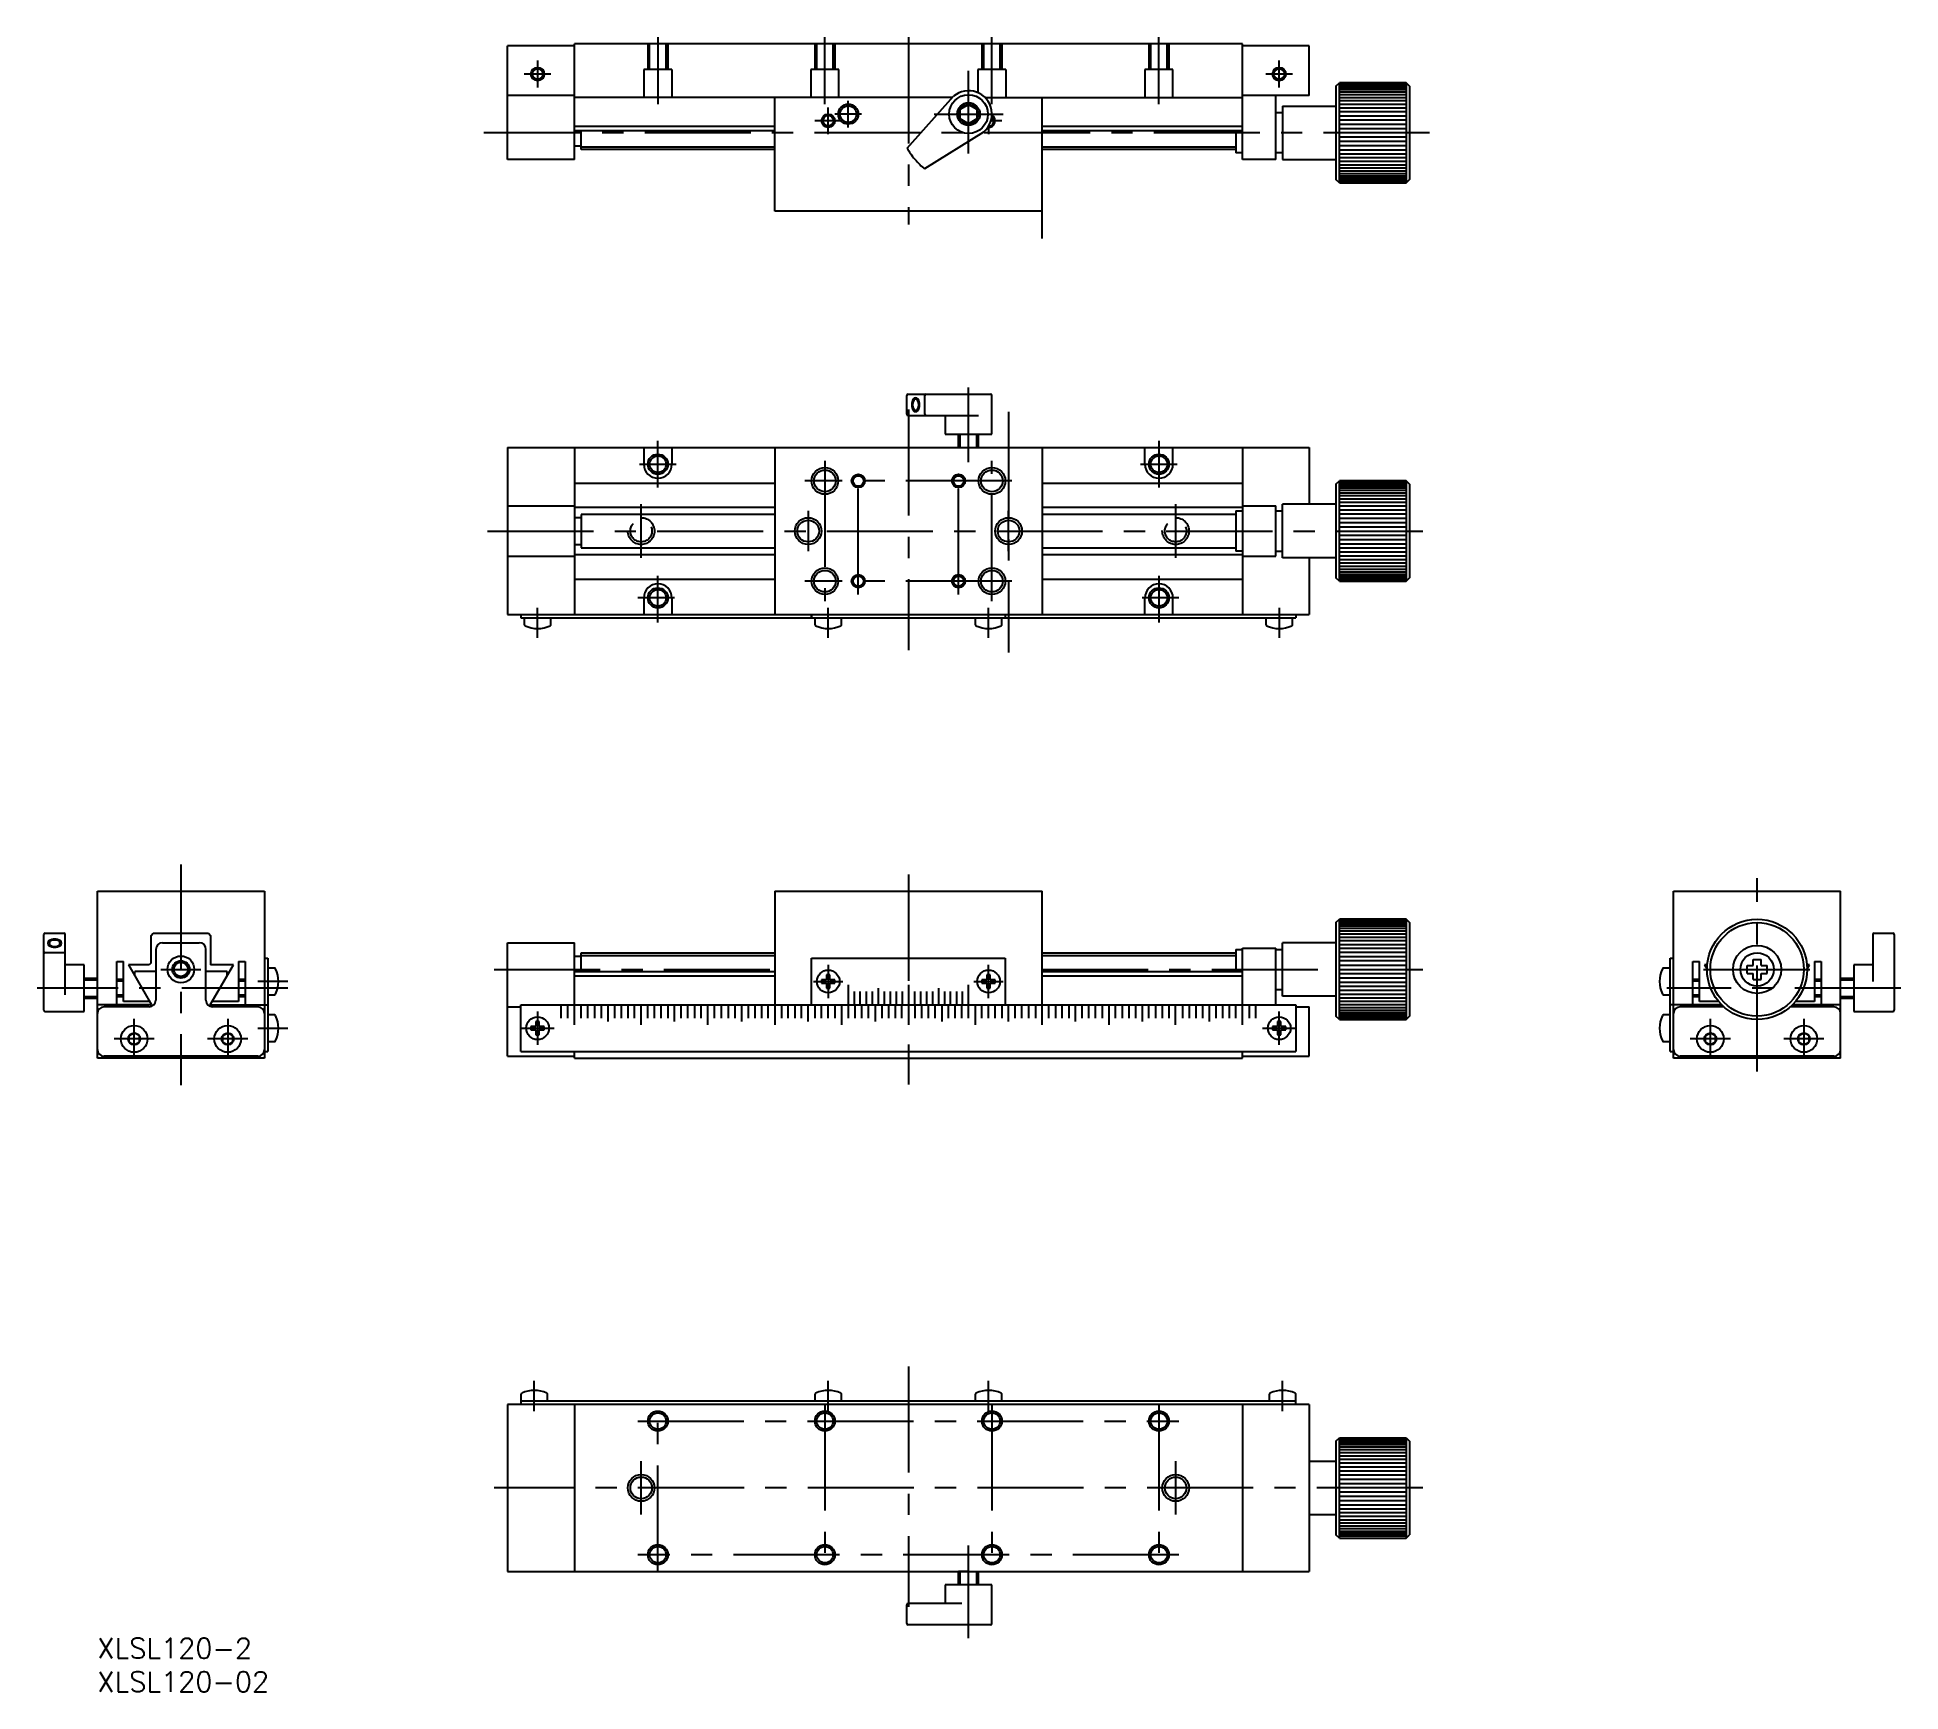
# Model space of a CAD drawing. Extents: x -9 to 270, y -8 to 240.
import ezdxf

# ---------------------------------------------------------------- set-up
doc = ezdxf.new("R2010")
doc.units = 0
doc.header["$LTSCALE"] = 0.5
doc.linetypes.add('CENTER', pattern=[50.8, 31.75, -6.35, 6.35, -6.35])
doc.linetypes.add('DASHED', pattern=[19.05, 12.7, -6.35])
for name, color, linetype in [('MSM_CENTER', 1, 'CENTER'), ('MSM_CONTINUOUS', 7, 'CONTINUOUS'), ('MSM_DASHED', 4, 'DASHED'), ('MSM_NARROW', 5, 'CONTINUOUS'), ('MSM_PART_NUMBER', 7, 'CONTINUOUS')]:
    doc.layers.add(name, color=color, linetype=linetype)
doc.styles.get("Standard").update_dxf_attribs({"font": 'txt.shx', "height": 3, "bigfont": 'bigfont.shx'})

# ---------------------------------------------------------------- blocks, each defined once
blk = doc.blocks.new('*U74')
at = {"layer": 'MSM_PART_NUMBER'}
blk.add_text('XLSL120-2', height=3, dxfattribs=at).set_placement((0, -3))
blk = doc.blocks.new('*U75')
at = {"layer": 'MSM_PART_NUMBER'}
blk.add_text('XLSL120-02', height=3, dxfattribs=at).set_placement((0, -8))

msp = doc.modelspace()

# ---------------------------------------------------------------- linework, layer by layer
at = {"layer": 'MSM_CENTER'}
for p, q in [((83.89, 239.58), (83.89, 229.58)), ((108.89, 229.58), (108.89, 239.58)), ((121.39, 239.58), (121.39, 211.58)), ((133.89, 229.58), (133.89, 239.58)), ((158.89, 229.58), (158.89, 239.58)), ((65.89, 236.08), (65.89, 232.08)), ((130.39, 222.18), (130.39, 234.58)), ((176.89, 232.08), (176.89, 236.08)), ((67.89, 234.08), (63.89, 234.08)), ((65.89, 233.28), (65.89, 233.08)), ((178.89, 234.08), (174.89, 234.08)), ((176.89, 233.08), (176.89, 233.28)), ((109.39, 225.08), (109.39, 229.08)), ((112.39, 226.08), (112.39, 230.08)), ((111.39, 227.08), (107.39, 227.08)), ((114.39, 228.08), (110.39, 228.08)), ((125.23, 228.08), (135.55, 228.08)), ((133.39, 226.28), (133.39, 225.08)), ((135.39, 227.08), (133.74, 227.08)), ((199.39, 225.28), (57.86, 225.28)), ((130.39, 176.02), (130.39, 187.19)), ((121.39, 183.87), (121.39, 147.87)), ((136.39, 183.51), (136.39, 147.51)), ((83.89, 172.19), (83.89, 179.19)), ((158.89, 179.19), (158.89, 172.19)), ((108.89, 176.19), (108.89, 155.19)), ((133.89, 155.19), (133.89, 176.19)), ((81.14, 175.69), (86.64, 175.69)), ((136.89, 173.19), (105.89, 173.19)), ((113.89, 156.19), (113.89, 175.19)), ((128.89, 156.19), (128.89, 175.19)), ((156.14, 175.69), (161.64, 175.69)), ((113.89, 172.19), (113.89, 172.39)), ((128.89, 172.19), (128.89, 172.39)), ((81.39, 161.69), (81.39, 169.69)), ((81.39, 161.69), (81.39, 169.69)), ((106.39, 168.69), (106.39, 162.69)), ((106.39, 168.69), (106.39, 162.69)), ((106.39, 168.69), (106.39, 162.69)), ((136.39, 162.69), (136.39, 168.69)), ((161.39, 169.69), (161.39, 161.69)), ((58.39, 165.69), (198.39, 165.69)), ((83.89, 152.01), (83.89, 159.01)), ((158.89, 159.01), (158.89, 152.01)), ((136.89, 158.19), (105.89, 158.19)), ((113.89, 157.19), (113.89, 157.39)), ((128.89, 157.19), (128.89, 157.39)), ((65.89, 149.69), (65.89, 154.19)), ((86.39, 155.69), (80.89, 155.69)), ((109.39, 149.69), (109.39, 154.19)), ((133.39, 149.69), (133.39, 154.19)), ((161.89, 155.69), (156.39, 155.69)), ((176.89, 154.19), (176.89, 149.69)), ((12.5, 115.79), (12.5, 82.79)), ((121.39, 114.27), (121.39, 82.85)), ((248.42, 84.79), (248.42, 113.72)), ((109.39, 100.79), (109.39, 95.79)), ((133.39, 95.79), (133.39, 100.79)), ((9.5, 100.09), (15.5, 100.09)), ((28.5, 98.29), (24, 98.29)), ((59.39, 100.09), (101.39, 100.09)), ((107.19, 98.29), (111.59, 98.29)), ((131.19, 98.29), (135.59, 98.29)), ((141.39, 100.09), (198.39, 100.09)), ((240.42, 100.09), (256.42, 100.09)), ((28.5, 97.29), (-9, 97.29)), ((269.92, 97.29), (234.92, 97.29)), ((5.5, 86.69), (5.5, 92.69)), ((19.5, 92.69), (19.5, 86.69)), ((65.89, 93.79), (65.89, 88.79)), ((176.89, 88.79), (176.89, 93.79)), ((176.89, 88.79), (176.89, 93.79)), ((241.42, 86.69), (241.42, 92.69)), ((255.42, 92.69), (255.42, 86.69)), ((8.5, 89.69), (2.5, 89.69)), ((22.5, 89.69), (16.5, 89.69)), ((24, 91.29), (28.5, 91.29)), ((63.39, 91.29), (68.39, 91.29)), ((174.39, 91.29), (179.39, 91.29)), ((244.42, 89.69), (238.42, 89.69)), ((258.42, 89.69), (252.42, 89.69)), ((121.39, 40.68), (121.39, 4.68)), ((65.39, 34), (65.39, 38.5)), ((109.39, 34), (109.39, 38.5)), ((133.39, 34), (133.39, 38.5)), ((177.39, 34), (177.39, 38.5)), ((83.89, 10), (83.89, 35)), ((108.89, 35), (108.89, 10)), ((133.89, 35), (133.89, 10)), ((158.89, 35), (158.89, 10)), ((80.89, 32.5), (161.89, 32.5)), ((81.39, 18.5), (81.39, 26.5)), ((161.39, 26.5), (161.39, 18.5)), ((198.39, 22.5), (59.39, 22.5)), ((161.89, 12.5), (80.89, 12.5)), ((107.39, 12.5), (106.39, 12.5)), ((107.66, 12.5), (107.39, 12.5)), ((130.39, 0), (130.39, 13.9))]:
    msp.add_line(p, q, dxfattribs=at)
at = {"layer": 'MSM_CONTINUOUS'}
for p, q in [((61.39, 221.28), (61.39, 238.28)), ((71.39, 238.28), (61.39, 238.28)), ((71.39, 221.28), (71.39, 238.58)), ((171.39, 238.58), (71.39, 238.58)), ((171.39, 221.28), (171.39, 238.58)), ((181.39, 238.28), (171.39, 238.28)), ((181.39, 230.88), (181.39, 238.28)), ((85.99, 234.78), (81.79, 234.78)), ((81.79, 234.78), (81.79, 230.58)), ((85.99, 234.78), (85.99, 230.58)), ((110.99, 234.78), (106.79, 234.78)), ((106.79, 234.78), (106.79, 230.58)), ((110.99, 230.58), (110.99, 234.78)), ((135.99, 234.78), (131.79, 234.78)), ((131.79, 234.78), (131.79, 231.29)), ((135.99, 234.78), (135.99, 230.58)), ((160.99, 234.78), (156.79, 234.78)), ((156.79, 234.78), (156.79, 230.58)), ((160.99, 230.58), (160.99, 234.78)), ((185.39, 232.28), (185.89, 232.78)), ((185.39, 232.28), (185.39, 218.28)), ((185.89, 217.78), (185.89, 232.78)), ((195.89, 232.78), (185.89, 232.78)), ((185.89, 232.52), (195.89, 232.52)), ((185.89, 232.33), (195.89, 232.33)), ((185.89, 232.08), (195.89, 232.08)), ((185.89, 231.77), (195.89, 231.77)), ((195.89, 232.78), (195.89, 217.78)), ((196.39, 232.28), (195.89, 232.78)), ((195.89, 232.78), (196.39, 232.28)), ((196.39, 232.28), (196.39, 218.28)), ((71.39, 230.88), (61.39, 230.88)), ((127.98, 230.58), (71.39, 230.58)), ((101.39, 213.58), (101.39, 230.58)), ((121.21, 222.99), (128.14, 230.76)), ((129.15, 228.8), (130.39, 229.51)), ((129.15, 227.36), (129.15, 228.8)), ((130.39, 229.51), (131.63, 228.8)), ((131.63, 228.8), (131.63, 227.36)), ((132.84, 230.58), (171.39, 230.58)), ((141.39, 209.49), (141.39, 230.58)), ((181.39, 230.88), (171.39, 230.88)), ((176.39, 221.28), (176.39, 230.88)), ((177.39, 229.28), (185.39, 229.28)), ((177.39, 229.28), (177.39, 221.28)), ((185.89, 231.42), (195.89, 231.42)), ((185.89, 231.03), (195.89, 231.03)), ((185.89, 230.58), (195.89, 230.58)), ((185.89, 230.1), (195.89, 230.1)), ((185.89, 229.58), (195.89, 229.58)), ((185.89, 229.03), (195.89, 229.03)), ((101.39, 226.22), (71.39, 226.22)), ((130.39, 226.64), (129.15, 227.36)), ((131.63, 227.36), (130.39, 226.64)), ((171.39, 226.22), (141.39, 226.22)), ((177.39, 228.28), (176.39, 228.28)), ((185.89, 228.45), (195.89, 228.45)), ((185.89, 227.84), (195.89, 227.84)), ((185.89, 227.22), (195.89, 227.22)), ((185.89, 226.58), (195.89, 226.58)), ((185.89, 225.93), (195.89, 225.93)), ((101.39, 225.58), (71.39, 225.58)), ((72.39, 223.28), (71.39, 223.28)), ((72.39, 222.78), (72.39, 225.58)), ((132.64, 225.4), (123.81, 219.9)), ((171.39, 225.58), (141.39, 225.58)), ((170.39, 225.58), (170.39, 222.28)), ((195.89, 225.28), (185.89, 225.28)), ((195.89, 224.63), (185.89, 224.63)), ((195.89, 223.98), (185.89, 223.98)), ((195.89, 223.34), (185.89, 223.34)), ((71.39, 221.28), (61.39, 221.28)), ((101.39, 222.78), (72.39, 222.78)), ((170.39, 222.78), (141.39, 222.78)), ((171.39, 222.28), (170.39, 222.28)), ((176.39, 221.28), (171.39, 221.28)), ((177.39, 222.28), (176.39, 222.28)), ((177.39, 221.28), (185.39, 221.28)), ((195.89, 222.71), (185.89, 222.71)), ((195.89, 222.11), (185.89, 222.11)), ((195.89, 221.53), (185.89, 221.53)), ((195.89, 220.98), (185.89, 220.98)), ((195.89, 220.46), (185.89, 220.46)), ((185.89, 217.78), (185.39, 218.28)), ((195.89, 219.98), (185.89, 219.98)), ((195.89, 219.53), (185.89, 219.53)), ((195.89, 219.14), (185.89, 219.14)), ((195.89, 218.78), (185.89, 218.78)), ((195.89, 218.48), (185.89, 218.48)), ((195.89, 218.23), (185.89, 218.23)), ((195.89, 218.04), (185.89, 218.04)), ((185.89, 217.78), (195.89, 217.78)), ((196.39, 218.28), (195.89, 217.78)), ((195.89, 217.78), (196.39, 218.28)), ((141.39, 213.58), (101.39, 213.58)), ((121.17, 183.19), (121.17, 185.99)), ((121.37, 186.19), (133.69, 186.19)), ((123.84, 183.19), (123.84, 185.99)), ((133.89, 180.19), (133.89, 185.99)), ((121.39, 182.99), (131.86, 182.99)), ((126.89, 182.99), (126.89, 180.19)), ((126.89, 180.19), (133.89, 180.19)), ((128.89, 178.19), (128.89, 180.19)), ((131.89, 178.19), (131.89, 180.19)), ((61.39, 178.19), (61.39, 153.19)), ((61.39, 178.19), (181.39, 178.19)), ((71.39, 178.19), (71.39, 153.19)), ((81.79, 178.19), (81.79, 175.69)), ((85.99, 178.19), (85.99, 175.69)), ((101.39, 178.19), (101.39, 153.19)), ((128.89, 178.19), (129.16, 178.19)), ((129.16, 178.19), (130.39, 178.19)), ((141.39, 178.19), (141.39, 153.19)), ((156.79, 175.69), (156.79, 178.19)), ((160.99, 175.69), (160.99, 178.19)), ((171.39, 178.19), (171.39, 153.19)), ((181.39, 178.19), (181.39, 169.69)), ((185.39, 172.69), (185.89, 173.19)), ((185.89, 158.19), (185.89, 173.19)), ((195.89, 173.19), (185.89, 173.19)), ((185.89, 173.07), (195.89, 173.07)), ((185.89, 172.93), (195.89, 172.93)), ((195.89, 173.19), (196.39, 172.69)), ((196.39, 172.69), (195.89, 173.19)), ((195.89, 173.19), (195.89, 158.19)), ((185.39, 172.69), (185.39, 158.69)), ((185.89, 172.73), (195.89, 172.73)), ((185.89, 172.48), (195.89, 172.48)), ((185.89, 172.18), (195.89, 172.18)), ((185.89, 171.83), (195.89, 171.83)), ((185.89, 171.43), (195.89, 171.43)), ((185.89, 170.99), (195.89, 170.99)), ((185.89, 170.51), (195.89, 170.51)), ((196.39, 172.69), (196.39, 158.69)), ((61.39, 169.44), (71.39, 169.44)), ((101.39, 169.19), (71.39, 169.19)), ((72.39, 167.69), (71.39, 167.69)), ((72.39, 168.19), (72.39, 163.19)), ((101.39, 168.19), (72.39, 168.19)), ((171.39, 169.19), (141.39, 169.19)), ((170.39, 168.19), (141.39, 168.19)), ((170.39, 168.69), (171.39, 168.69)), ((170.39, 168.69), (170.39, 162.69)), ((171.39, 169.44), (176.39, 169.44)), ((176.39, 161.94), (176.39, 169.44)), ((176.39, 168.69), (177.39, 168.69)), ((177.39, 161.69), (177.39, 169.69)), ((185.39, 169.69), (177.39, 169.69)), ((185.89, 169.99), (195.89, 169.99)), ((185.89, 169.44), (195.89, 169.44)), ((185.89, 168.86), (195.89, 168.86)), ((185.89, 168.25), (195.89, 168.25)), ((185.89, 167.63), (195.89, 167.63)), ((185.89, 166.99), (195.89, 166.99)), ((185.89, 166.34), (195.89, 166.34)), ((185.89, 165.69), (195.89, 165.69)), ((195.89, 165.03), (185.89, 165.03)), ((61.39, 161.94), (71.39, 161.94)), ((71.39, 163.69), (72.39, 163.69)), ((71.39, 162.19), (101.39, 162.19)), ((72.39, 163.19), (101.39, 163.19)), ((141.39, 163.19), (170.39, 163.19)), ((141.39, 162.19), (171.39, 162.19)), ((171.39, 162.69), (170.39, 162.69)), ((171.39, 161.94), (176.39, 161.94)), ((176.39, 162.69), (177.39, 162.69)), ((195.89, 164.38), (185.89, 164.38)), ((195.89, 163.75), (185.89, 163.75)), ((195.89, 163.12), (185.89, 163.12)), ((195.89, 162.52), (185.89, 162.52)), ((195.89, 161.94), (185.89, 161.94)), ((185.39, 161.69), (177.39, 161.69)), ((181.39, 161.69), (181.39, 153.19)), ((195.89, 161.38), (185.89, 161.38)), ((195.89, 160.87), (185.89, 160.87)), ((195.89, 160.38), (185.89, 160.38)), ((195.89, 159.94), (185.89, 159.94)), ((195.89, 159.54), (185.89, 159.54)), ((195.89, 159.19), (185.89, 159.19)), ((185.89, 158.19), (185.39, 158.69)), ((195.89, 158.89), (185.89, 158.89)), ((195.89, 158.64), (185.89, 158.64)), ((195.89, 158.44), (185.89, 158.44)), ((195.89, 158.3), (185.89, 158.3)), ((185.89, 158.19), (187.09, 158.19)), ((185.89, 158.19), (195.89, 158.19)), ((195.89, 158.19), (196.39, 158.69)), ((196.39, 158.69), (195.89, 158.19)), ((81.79, 155.69), (81.79, 153.19)), ((85.99, 155.69), (85.99, 153.19)), ((156.79, 153.19), (156.79, 155.69)), ((160.99, 153.19), (160.99, 155.69)), ((61.39, 153.19), (181.39, 153.19)), ((63.39, 153.19), (63.39, 152.69)), ((63.39, 152.69), (179.39, 152.69)), ((63.89, 152.69), (63.89, 151.7)), ((67.89, 151.7), (67.89, 152.69)), ((106.89, 152.69), (106.89, 153.19)), ((106.89, 153.19), (106.89, 152.69)), ((107.39, 152.69), (107.39, 151.7)), ((111.39, 151.7), (111.39, 152.69)), ((131.39, 152.69), (131.39, 151.7)), ((135.39, 151.7), (135.39, 152.69)), ((135.89, 153.19), (135.89, 152.69)), ((174.89, 152.69), (174.89, 151.7)), ((178.89, 151.7), (178.89, 152.69)), ((179.39, 153.19), (179.39, 152.69)), ((0, 86.79), (0, 111.79)), ((0, 111.79), (25, 111.79)), ((25, 111.79), (25, 86.79)), ((101.39, 111.79), (101.39, 91.79)), ((101.39, 111.79), (141.39, 111.79)), ((141.39, 91.79), (141.39, 111.79)), ((235.92, 111.79), (235.92, 111.79)), ((235.92, 111.79), (260.92, 111.79)), ((235.92, 86.79), (235.92, 111.79)), ((260.92, 111.79), (260.92, 111.79)), ((260.92, 86.79), (260.92, 111.79)), ((185.39, 107.09), (185.89, 107.59)), ((185.39, 107.09), (185.39, 93.09)), ((195.89, 107.59), (185.89, 107.59)), ((185.89, 92.59), (185.89, 107.59)), ((185.89, 107.48), (195.89, 107.48)), ((185.89, 107.34), (195.89, 107.34)), ((185.89, 107.14), (195.89, 107.14)), ((185.89, 106.89), (195.89, 106.89)), ((185.89, 106.59), (195.89, 106.59)), ((185.89, 106.24), (195.89, 106.24)), ((196.39, 107.09), (195.89, 107.59)), ((195.89, 107.59), (196.39, 107.09)), ((195.89, 107.59), (195.89, 92.59)), ((196.39, 107.09), (196.39, 93.09)), ((-8, 93.99), (-8, 105.32)), ((-7.8, 105.52), (-5, 105.52)), ((-4.8, 96.29), (-4.8, 105.32)), ((8.06, 105.19), (8.36, 105.49)), ((8.06, 101.09), (8.06, 105.19)), ((8.36, 105.49), (16.64, 105.49)), ((9.75, 104.09), (15.25, 104.09)), ((16.64, 105.49), (16.94, 105.19)), ((16.94, 105.19), (16.94, 100.79)), ((61.39, 87.09), (61.39, 104.09)), ((61.39, 104.09), (71.39, 104.09)), ((71.39, 91.79), (71.39, 104.09)), ((171.39, 91.79), (171.39, 103.29)), ((171.39, 103.29), (176.39, 103.29)), ((176.39, 94.79), (176.39, 103.29)), ((185.39, 104.09), (177.39, 104.09)), ((177.39, 96.09), (177.39, 104.09)), ((185.89, 105.84), (195.89, 105.84)), ((185.89, 105.4), (195.89, 105.4)), ((185.89, 104.91), (195.89, 104.91)), ((185.89, 104.4), (195.89, 104.4)), ((185.89, 103.84), (195.89, 103.84)), ((185.89, 103.26), (195.89, 103.26)), ((265.72, 105.32), (265.72, 98.29)), ((265.92, 105.52), (268.72, 105.52)), ((268.92, 105.32), (268.92, 93.99)), ((-7.8, 102.64), (-5, 102.64)), ((-2, 100.79), (-4.8, 100.79)), ((-2, 93.79), (-2, 100.79)), ((2.9, 94.79), (2.9, 101.29)), ((2.9, 101.29), (3.9, 101.29)), ((3.9, 95.29), (3.9, 101.29)), ((7.76, 100.79), (4.65, 100.79)), ((4.65, 100.79), (8.11, 94.79)), ((8.06, 101.09), (7.76, 100.79)), ((8.75, 103.09), (8.75, 95.49)), ((16.25, 95.49), (16.25, 103.09)), ((16.89, 94.79), (20.35, 100.79)), ((20.35, 100.79), (16.94, 100.79)), ((21.1, 101.29), (21.1, 95.29)), ((21.1, 101.29), (22.1, 101.29)), ((22.1, 101.29), (22.1, 94.79)), ((25, 101.79), (25.5, 101.79)), ((25.5, 101.79), (25.5, 87.79)), ((71.39, 102.09), (72.39, 102.09)), ((72.39, 99.79), (72.39, 102.59)), ((72.39, 102.59), (101.39, 102.59)), ((106.89, 94.79), (106.89, 101.79)), ((106.89, 101.79), (135.89, 101.79)), ((135.89, 101.79), (135.89, 94.79)), ((141.39, 102.59), (170.39, 102.59)), ((170.39, 103.09), (171.39, 103.09)), ((170.39, 103.09), (170.39, 99.79)), ((176.39, 103.09), (177.39, 103.09)), ((185.89, 102.66), (195.89, 102.66)), ((185.89, 102.03), (195.89, 102.03)), ((185.89, 101.4), (195.89, 101.4)), ((185.89, 100.75), (195.89, 100.75)), ((235.42, 101.79), (235.92, 101.79)), ((235.42, 87.79), (235.42, 101.79)), ((238.82, 94.79), (238.82, 101.29)), ((238.82, 101.29), (239.82, 101.29)), ((239.82, 95.29), (239.82, 101.29)), ((240.95, 100.79), (240.57, 100.79)), ((240.57, 100.79), (240.92, 100.19)), ((246.92, 100.69), (247.82, 100.69)), ((246.92, 99.49), (246.92, 100.69)), ((247.82, 100.69), (247.82, 101.59)), ((247.82, 101.59), (249.02, 101.59)), ((249.02, 100.69), (249.02, 101.59)), ((249.02, 100.69), (249.92, 100.69)), ((249.92, 99.49), (249.92, 100.69)), ((256.27, 100.79), (255.88, 100.79)), ((255.92, 100.19), (256.27, 100.79)), ((257.02, 101.29), (258.02, 101.29)), ((257.02, 101.29), (257.02, 95.29)), ((258.02, 101.29), (258.02, 94.79)), ((262.92, 100.79), (262.92, 93.79)), ((265.72, 100.79), (262.92, 100.79)), ((-2, 98.79), (0, 98.79)), ((3.9, 98.59), (2.9, 98.59)), ((5.6, 99.15), (5.6, 99.79)), ((8.75, 99.79), (5.6, 99.79)), ((19.4, 99.79), (16.25, 99.79)), ((19.4, 99.15), (19.4, 99.79)), ((22.1, 98.59), (21.1, 98.59)), ((26.49, 100.29), (25.5, 100.29)), ((71.39, 99.79), (101.39, 99.79)), ((71.39, 99.15), (101.39, 99.15)), ((108.39, 98.54), (108.39, 98.04)), ((109.14, 98.54), (108.39, 98.54)), ((108.39, 98.04), (109.14, 98.04)), ((109.14, 99.29), (109.14, 98.54)), ((109.64, 99.29), (109.14, 99.29)), ((109.14, 98.04), (109.14, 97.29)), ((109.64, 98.54), (109.64, 99.29)), ((110.39, 98.54), (109.64, 98.54)), ((109.64, 98.04), (110.39, 98.04)), ((109.64, 97.29), (109.64, 98.04)), ((110.39, 98.04), (110.39, 98.54)), ((112.39, 97.79), (112.39, 92.79)), ((121.39, 97.79), (121.39, 91.79)), ((130.39, 92.79), (130.39, 97.79)), ((132.39, 98.54), (132.39, 98.04)), ((133.14, 98.54), (132.39, 98.54)), ((132.39, 98.04), (133.14, 98.04)), ((133.14, 99.29), (133.14, 98.54)), ((133.64, 99.29), (133.14, 99.29)), ((133.14, 98.04), (133.14, 97.29)), ((133.64, 98.54), (133.64, 99.29)), ((134.39, 98.54), (133.64, 98.54)), ((133.64, 98.04), (134.39, 98.04)), ((133.64, 97.29), (133.64, 98.04)), ((134.39, 98.04), (134.39, 98.54)), ((135.89, 99.79), (135.89, 94.79)), ((141.39, 99.79), (171.39, 99.79)), ((141.39, 99.15), (171.39, 99.15)), ((185.89, 100.09), (195.89, 100.09)), ((195.89, 99.44), (185.89, 99.44)), ((195.89, 98.79), (185.89, 98.79)), ((195.89, 98.15), (185.89, 98.15)), ((235.42, 100.29), (234.43, 100.29)), ((239.82, 98.59), (238.82, 98.59)), ((246.92, 99.49), (247.82, 99.49)), ((247.82, 98.59), (247.82, 99.49)), ((247.82, 98.59), (249.02, 98.59)), ((249.02, 98.59), (249.02, 99.49)), ((249.02, 99.49), (249.92, 99.49)), ((258.02, 98.59), (257.02, 98.59)), ((260.92, 98.79), (262.92, 98.79)), ((-2, 95.79), (0, 95.79)), ((3.9, 95.99), (2.9, 95.99)), ((7.69, 95.29), (3.9, 95.29)), ((7.69, 95.53), (7.69, 95.29)), ((17.31, 95.29), (17.31, 95.53)), ((21.1, 95.29), (17.31, 95.29)), ((22.1, 95.99), (21.1, 95.99)), ((25.5, 96.29), (26.49, 96.29)), ((109.14, 97.29), (109.64, 97.29)), ((113.29, 96.79), (113.29, 94.79)), ((114.19, 94.79), (114.19, 96.79)), ((115.09, 96.79), (115.09, 94.79)), ((115.99, 94.79), (115.99, 96.79)), ((116.89, 94.79), (116.89, 97.29)), ((117.79, 94.79), (117.79, 96.79)), ((118.69, 94.79), (118.69, 96.79)), ((119.59, 94.79), (119.59, 96.79)), ((120.49, 94.79), (120.49, 96.79)), ((122.29, 96.79), (122.29, 94.79)), ((123.19, 96.79), (123.19, 94.79)), ((124.09, 96.79), (124.09, 94.79)), ((124.99, 96.79), (124.99, 94.79)), ((125.89, 97.29), (125.89, 94.79)), ((126.79, 96.79), (126.79, 94.79)), ((127.69, 94.79), (127.69, 96.79)), ((128.59, 96.79), (128.59, 94.79)), ((129.49, 94.79), (129.49, 96.79)), ((133.14, 97.29), (133.64, 97.29)), ((176.39, 97.09), (177.39, 97.09)), ((185.39, 96.09), (177.39, 96.09)), ((195.89, 97.53), (185.89, 97.53)), ((195.89, 96.92), (185.89, 96.92)), ((195.89, 96.34), (185.89, 96.34)), ((195.89, 95.79), (185.89, 95.79)), ((195.89, 95.27), (185.89, 95.27)), ((234.43, 96.29), (235.42, 96.29)), ((239.82, 95.99), (238.82, 95.99)), ((242.65, 95.29), (239.82, 95.29)), ((257.02, 95.29), (254.18, 95.29)), ((258.02, 95.99), (257.02, 95.99)), ((260.92, 95.79), (262.92, 95.79)), ((-7.8, 93.79), (-2, 93.79)), ((0, 94.79), (0, 94.79)), ((8.11, 94.79), (0, 94.79)), ((0, 94.79), (0, 94.79)), ((0, 94.79), (0, 94.79)), ((7.75, 94.49), (1, 94.49)), ((16.89, 94.79), (25.5, 94.79)), ((24, 94.49), (17.25, 94.49)), ((25, 94.79), (25, 94.79)), ((26.49, 93.29), (25.5, 93.29)), ((61.39, 94.49), (63.39, 94.49)), ((63.39, 87.79), (63.39, 94.79)), ((63.39, 94.79), (179.39, 94.79)), ((66.14, 92.29), (65.64, 92.29)), ((65.64, 92.29), (65.64, 91.54)), ((66.14, 91.54), (66.14, 92.29)), ((69.39, 94.79), (69.39, 92.79)), ((70.39, 92.79), (70.39, 94.79)), ((72.39, 92.79), (72.39, 94.79)), ((73.39, 92.79), (73.39, 94.79)), ((74.39, 94.79), (74.39, 92.79)), ((75.39, 94.79), (75.39, 92.79)), ((76.39, 94.79), (76.39, 92.29)), ((77.39, 94.79), (77.39, 92.79)), ((78.39, 94.79), (78.39, 92.79)), ((79.39, 94.79), (79.39, 92.79)), ((80.39, 92.79), (80.39, 94.79)), ((81.39, 91.79), (81.39, 94.79)), ((82.39, 92.79), (82.39, 94.79)), ((83.39, 92.79), (83.39, 94.79)), ((84.39, 92.79), (84.39, 94.79)), ((85.39, 94.79), (85.39, 92.79)), ((86.39, 92.29), (86.39, 94.79)), ((87.39, 92.79), (87.39, 94.79)), ((88.39, 92.79), (88.39, 94.79)), ((89.39, 94.79), (89.39, 92.79)), ((90.39, 92.79), (90.39, 94.79)), ((91.39, 91.79), (91.39, 94.79)), ((92.39, 92.79), (92.39, 94.79)), ((93.39, 92.79), (93.39, 94.79)), ((94.39, 94.79), (94.39, 92.79)), ((95.39, 94.79), (95.39, 92.79)), ((96.39, 94.79), (96.39, 92.29)), ((97.39, 94.79), (97.39, 92.79)), ((98.39, 94.79), (98.39, 92.79)), ((99.39, 94.79), (99.39, 92.79)), ((100.39, 92.79), (100.39, 94.79)), ((102.39, 94.79), (102.39, 92.79)), ((103.39, 92.79), (103.39, 94.79)), ((104.39, 94.79), (104.39, 92.79)), ((105.39, 92.79), (105.39, 94.79)), ((106.39, 92.29), (106.39, 94.79)), ((107.39, 94.79), (107.39, 92.79)), ((108.39, 92.79), (108.39, 94.79)), ((109.39, 92.79), (109.39, 94.79)), ((110.39, 94.79), (110.39, 92.79)), ((111.39, 94.79), (111.39, 91.79)), ((113.39, 94.79), (113.39, 92.79)), ((114.39, 94.79), (114.39, 92.79)), ((115.39, 94.79), (115.39, 92.79)), ((116.39, 94.79), (116.39, 92.29)), ((117.39, 94.79), (117.39, 92.79)), ((118.39, 94.79), (118.39, 92.79)), ((119.39, 94.79), (119.39, 92.79)), ((120.39, 92.79), (120.39, 94.79)), ((122.39, 92.79), (122.39, 94.79)), ((123.39, 92.79), (123.39, 94.79)), ((124.39, 92.79), (124.39, 94.79)), ((125.39, 92.79), (125.39, 94.79)), ((126.39, 94.79), (126.39, 92.29)), ((126.39, 94.79), (126.39, 92.29)), ((127.39, 92.79), (127.39, 94.79)), ((128.39, 92.79), (128.39, 94.79)), ((129.39, 92.79), (129.39, 94.79)), ((131.39, 94.79), (131.39, 91.79)), ((132.39, 92.79), (132.39, 94.79)), ((133.39, 92.79), (133.39, 94.79)), ((134.39, 92.79), (134.39, 94.79)), ((135.39, 94.79), (135.39, 92.79)), ((136.39, 92.29), (136.39, 94.79)), ((137.39, 92.79), (137.39, 94.79)), ((138.39, 92.79), (138.39, 94.79)), ((139.39, 92.79), (139.39, 94.79)), ((140.39, 94.79), (140.39, 92.79)), ((142.39, 92.79), (142.39, 94.79)), ((143.39, 94.79), (143.39, 92.79)), ((144.39, 92.79), (144.39, 94.79)), ((145.39, 94.79), (145.39, 92.79)), ((146.39, 92.29), (146.39, 94.79)), ((147.39, 92.79), (147.39, 94.79)), ((148.39, 92.79), (148.39, 94.79)), ((149.39, 92.79), (149.39, 94.79)), ((150.39, 94.79), (150.39, 92.79)), ((151.39, 94.79), (151.39, 91.79)), ((152.39, 92.79), (152.39, 94.79)), ((153.39, 94.79), (153.39, 92.79)), ((154.39, 94.79), (154.39, 92.79)), ((155.39, 94.79), (155.39, 92.79)), ((156.39, 94.79), (156.39, 92.29)), ((157.39, 92.79), (157.39, 94.79)), ((158.39, 94.79), (158.39, 92.79)), ((159.39, 94.79), (159.39, 92.79)), ((160.39, 94.79), (160.39, 92.79)), ((160.39, 94.79), (160.39, 92.79)), ((161.39, 91.79), (161.39, 94.79)), ((162.39, 94.79), (162.39, 92.79)), ((163.39, 94.79), (163.39, 92.79)), ((164.39, 94.79), (164.39, 92.79)), ((165.39, 94.79), (165.39, 92.79)), ((166.39, 94.79), (166.39, 92.29)), ((167.39, 94.79), (167.39, 92.79)), ((168.39, 94.79), (168.39, 92.79)), ((169.39, 94.79), (169.39, 92.79)), ((170.39, 92.79), (170.39, 94.79)), ((172.39, 94.79), (172.39, 92.79)), ((173.39, 92.79), (173.39, 94.79)), ((177.14, 92.29), (176.64, 92.29)), ((176.64, 92.29), (176.64, 91.54)), ((177.14, 91.54), (177.14, 92.29)), ((179.39, 94.79), (179.39, 87.79)), ((179.39, 94.49), (181.39, 94.49)), ((181.39, 87.09), (181.39, 94.49)), ((185.89, 92.59), (185.39, 93.09)), ((195.89, 94.79), (185.89, 94.79)), ((195.89, 94.35), (185.89, 94.35)), ((195.89, 93.95), (185.89, 93.95)), ((195.89, 93.6), (185.89, 93.6)), ((195.89, 93.3), (185.89, 93.3)), ((195.89, 93.05), (185.89, 93.05)), ((195.89, 92.85), (185.89, 92.85)), ((195.89, 92.71), (185.89, 92.71)), ((185.89, 92.59), (195.89, 92.59)), ((196.39, 93.09), (195.89, 92.59)), ((195.89, 92.59), (196.39, 93.09)), ((235.42, 93.29), (234.43, 93.29)), ((243.11, 94.79), (235.42, 94.79)), ((235.92, 94.79), (235.92, 94.79)), ((243.43, 94.49), (236.92, 94.49)), ((259.92, 94.49), (253.41, 94.49)), ((260.92, 94.79), (253.72, 94.79)), ((260.92, 94.79), (260.92, 94.79)), ((262.92, 93.79), (268.72, 93.79)), ((4.72, 90.14), (5.5, 90.59)), ((4.72, 90.14), (4.72, 89.24)), ((6.28, 90.14), (5.5, 90.59)), ((6.28, 89.24), (6.28, 90.14)), ((18.72, 90.14), (19.5, 90.59)), ((18.72, 90.14), (18.72, 89.24)), ((20.28, 90.14), (19.5, 90.59)), ((20.28, 89.24), (20.28, 90.14)), ((25.5, 89.29), (26.49, 89.29)), ((65.64, 91.54), (64.89, 91.54)), ((64.89, 91.54), (64.89, 91.04)), ((64.89, 91.04), (65.64, 91.04)), ((65.64, 91.04), (65.64, 90.29)), ((65.64, 90.29), (66.14, 90.29)), ((66.89, 91.54), (66.14, 91.54)), ((66.14, 90.29), (66.14, 91.04)), ((66.14, 91.04), (66.89, 91.04)), ((66.89, 91.04), (66.89, 91.54)), ((176.64, 91.54), (175.89, 91.54)), ((175.89, 91.54), (175.89, 91.04)), ((175.89, 91.04), (176.64, 91.04)), ((176.64, 91.04), (176.64, 90.29)), ((176.64, 90.29), (177.14, 90.29)), ((177.89, 91.54), (177.14, 91.54)), ((177.14, 90.29), (177.14, 91.04)), ((177.14, 91.04), (177.89, 91.04)), ((177.89, 91.04), (177.89, 91.54)), ((234.43, 89.29), (235.42, 89.29)), ((240.64, 90.14), (241.42, 90.59)), ((240.64, 90.14), (240.64, 89.24)), ((242.2, 90.14), (241.42, 90.59)), ((242.2, 89.24), (242.2, 90.14)), ((254.64, 90.14), (255.42, 90.59)), ((254.64, 90.14), (254.64, 89.24)), ((256.2, 90.14), (255.42, 90.59)), ((256.2, 89.24), (256.2, 90.14)), ((25, 86.79), (0, 86.79)), ((24, 87.09), (1, 87.09)), ((4.72, 89.24), (5.5, 88.79)), ((5.5, 88.79), (6.28, 89.24)), ((18.72, 89.24), (19.5, 88.79)), ((19.5, 88.79), (20.28, 89.24)), ((25, 87.79), (25.5, 87.79)), ((61.39, 87.09), (71.39, 87.09)), ((63.39, 87.79), (179.39, 87.79)), ((71.39, 86.79), (71.39, 87.79)), ((71.39, 86.79), (171.39, 86.79)), ((171.39, 86.79), (171.39, 87.79)), ((171.39, 87.09), (181.39, 87.09)), ((235.42, 87.79), (235.92, 87.79)), ((260.92, 86.79), (235.92, 86.79)), ((235.92, 86.79), (235.92, 86.79)), ((259.92, 87.09), (236.92, 87.09)), ((240.64, 89.24), (241.42, 88.79)), ((241.42, 88.79), (242.2, 89.24)), ((254.64, 89.24), (255.42, 88.79)), ((255.42, 88.79), (256.2, 89.24)), ((63.39, 36.49), (63.39, 35)), ((67.39, 35.5), (67.39, 36.49)), ((107.39, 36.49), (107.39, 35.5)), ((111.39, 35.5), (111.39, 36.49)), ((131.39, 36.49), (131.39, 35.5)), ((135.39, 35.5), (135.39, 36.49)), ((175.39, 36.49), (175.39, 35.5)), ((179.39, 35), (179.39, 36.49)), ((181.39, 35), (61.39, 35)), ((61.39, 35), (61.39, 10)), ((179.39, 35.5), (63.39, 35.5)), ((71.39, 35), (71.39, 10)), ((171.39, 35), (171.39, 10)), ((181.39, 35), (181.39, 10)), ((185.39, 29.5), (185.89, 30)), ((185.39, 29.5), (185.39, 15.5)), ((185.89, 30), (195.89, 30)), ((185.89, 15), (185.89, 30)), ((185.89, 29.74), (195.89, 29.74)), ((185.89, 29.55), (195.89, 29.55)), ((185.89, 29.3), (195.89, 29.3)), ((185.89, 29), (195.89, 29)), ((185.89, 28.64), (195.89, 28.64)), ((185.89, 28.25), (195.89, 28.25)), ((195.89, 30), (196.39, 29.5)), ((195.89, 30), (195.89, 15)), ((196.39, 29.5), (196.39, 15.5)), ((181.39, 26.5), (185.39, 26.5)), ((181.39, 26.5), (185.39, 26.5)), ((185.89, 27.8), (195.89, 27.8)), ((185.89, 27.32), (195.89, 27.32)), ((185.89, 26.8), (195.89, 26.8)), ((185.89, 26.25), (195.89, 26.25)), ((185.89, 25.67), (195.89, 25.67)), ((185.89, 25.07), (195.89, 25.07)), ((185.89, 24.44), (195.89, 24.44)), ((185.89, 23.8), (195.89, 23.8)), ((185.89, 23.15), (195.89, 23.15)), ((195.89, 22.5), (185.89, 22.5)), ((195.89, 21.85), (185.89, 21.85)), ((195.89, 21.2), (185.89, 21.2)), ((195.89, 20.56), (185.89, 20.56)), ((195.89, 19.93), (185.89, 19.93)), ((181.39, 18.5), (185.39, 18.5)), ((195.89, 19.33), (185.89, 19.33)), ((195.89, 18.75), (185.89, 18.75)), ((195.89, 18.2), (185.89, 18.2)), ((195.89, 17.68), (185.89, 17.68)), ((195.89, 17.2), (185.89, 17.2)), ((195.89, 16.75), (185.89, 16.75)), ((185.89, 15), (185.39, 15.5)), ((195.89, 16.36), (185.89, 16.36)), ((195.89, 16), (185.89, 16)), ((195.89, 15.7), (185.89, 15.7)), ((195.89, 15.45), (185.89, 15.45)), ((195.89, 15.26), (185.89, 15.26)), ((185.89, 15), (195.89, 15)), ((195.89, 15), (196.39, 15.5)), ((61.39, 10), (181.39, 10)), ((129.16, 10), (128.89, 10)), ((128.89, 8), (128.89, 10)), ((130.39, 10), (129.16, 10)), ((131.89, 8), (131.89, 10)), ((133.89, 8), (126.89, 8)), ((126.89, 8), (126.89, 5.2)), ((133.89, 2.2), (133.89, 8)), ((121.17, 2.2), (121.17, 5)), ((129.39, 5.2), (121.37, 5.2)), ((133.69, 2), (121.37, 2))]:
    msp.add_line(p, q, dxfattribs=at)
at = {"layer": 'MSM_CONTINUOUS', "linetype": 'CONTINUOUS'}
for p, q in [((71.39, 172.86), (101.39, 172.86)), ((141.39, 172.86), (171.39, 172.86)), ((71.39, 158.51), (101.39, 158.51)), ((141.39, 158.51), (171.39, 158.51))]:
    msp.add_line(p, q, dxfattribs=at)
at = {"layer": 'MSM_CONTINUOUS'}
for centre, radius in [((65.89, 234.08), 0.8), ((176.89, 234.08), 0.8), ((112.39, 228.08), 1.23), ((130.39, 228.08), 2.9), ((130.39, 228.08), 1.7), ((130.39, 228.08), 1.44), ((109.39, 227.08), 0.783), ((83.89, 175.69), 1.23), ((158.89, 175.69), 1.23), ((108.89, 173.19), 1.62), ((113.89, 173.19), 0.783), ((128.89, 173.19), 0.783), ((133.89, 173.19), 1.62), ((106.39, 165.69), 1.62), ((136.39, 165.69), 1.62), ((108.89, 158.19), 1.62), ((133.89, 158.19), 1.62), ((83.89, 155.69), 1.23), ((113.89, 158.19), 0.783), ((128.89, 158.19), 0.783), ((158.89, 155.69), 1.23), ((248.42, 100.09), 7.5), ((248.42, 100.09), 7), ((248.42, 100.09), 3.6), ((12.5, 100.09), 2), ((12.5, 100.09), 1.3), ((12.5, 100.09), 1.06), ((248.42, 100.09), 2.5), ((109.39, 98.29), 1.7), ((133.39, 98.29), 1.7), ((65.89, 91.29), 1.7), ((176.89, 91.29), 1.7), ((5.5, 89.69), 2), ((5.5, 89.69), 0.9), ((19.5, 89.69), 2), ((19.5, 89.69), 0.9), ((241.42, 89.69), 2), ((241.42, 89.69), 0.9), ((255.42, 89.69), 2), ((255.42, 89.69), 0.9), ((83.89, 32.5), 1.23), ((108.89, 32.5), 1.23), ((133.89, 32.5), 1.23), ((158.89, 32.5), 1.23), ((81.39, 22.5), 1.62), ((161.39, 22.5), 1.62), ((83.89, 12.5), 1.23), ((108.89, 12.5), 1.23), ((133.89, 12.5), 1.23), ((158.89, 12.5), 1.23)]:
    msp.add_circle(centre, radius, dxfattribs=at)
for centre, radius, start, end in [((130.39, 228.08), 3.5, 310, 130), ((133.39, 227.08), 0.783, 270.8446, 52.2855), ((130.39, 228.08), 10.5, 209.0194, 213.9866), ((130.39, 228.08), 10.5, 213.9866, 226.0134), ((130.39, 228.08), 10.5, 226.0134, 231.172), ((121.37, 185.99), 0.2, 90, 180), ((123.54, 184.59), 1.66, 148.7877, 211.2123), ((123.32, 184.59), 1.33, 148.7877, 211.2123), ((122.47, 185.13), 0.48, 41.4828, 138.5172), ((122.47, 185.02), 0.384, 41.4828, 138.5172), ((121.62, 184.59), 1.33, 328.7877, 31.2123), ((121.41, 184.59), 1.66, 328.7877, 31.2123), ((124.04, 185.99), 0.2, 90, 180), ((133.69, 185.99), 0.2, 0, 90), ((121.37, 183.19), 0.2, 180, 270), ((122.47, 184.04), 0.48, 221.4828, 318.5172), ((122.47, 184.15), 0.384, 221.4828, 318.5172), ((124.04, 183.19), 0.2, 180, 270), ((83.89, 175.69), 2.1, 180, 0), ((158.89, 175.69), 2.1, 180, 360), ((83.89, 155.69), 2.1, 0, 180), ((158.89, 155.69), 2.1, 0, 180), ((64.09, 151.7), 0.2, 180, 244.3284), ((65.89, 155.44), 4.35, 244.3284, 295.6716), ((67.69, 151.7), 0.2, 295.6716, 0), ((107.59, 151.7), 0.2, 180, 244.3284), ((109.39, 155.44), 4.35, 244.3284, 295.6716), ((111.19, 151.7), 0.2, 295.6716, 0), ((131.59, 151.7), 0.2, 180, 244.3284), ((133.39, 155.44), 4.35, 244.3284, 295.6716), ((135.19, 151.7), 0.2, 295.6716, 0), ((175.09, 151.7), 0.2, 180, 244.3284), ((176.89, 155.44), 4.35, 244.3284, 295.6716), ((178.69, 151.7), 0.2, 295.6716, 0), ((-7.8, 105.32), 0.2, 90, 180), ((-6.94, 104.01), 0.48, 131.4828, 228.5172), ((-6.4, 102.95), 1.66, 58.7877, 121.2123), ((-6.4, 105.07), 1.66, 238.7877, 301.2123), ((-6.83, 104.01), 0.384, 131.4828, 228.5172), ((-6.4, 103.16), 1.33, 58.7877, 121.2123), ((-6.4, 104.86), 1.33, 238.7877, 301.2123), ((-5.97, 104.01), 0.384, 311.4828, 48.5172), ((-5.86, 104.01), 0.48, 311.4828, 48.5172), ((-5, 105.32), 0.2, 360, 90), ((9.75, 103.09), 1, 90, 180), ((15.25, 103.09), 1, 0, 90), ((265.92, 105.32), 0.2, 90, 180), ((268.72, 105.32), 0.2, 360, 90), ((-7.8, 102.44), 0.2, 90, 180), ((-5, 102.44), 0.2, 0, 90), ((26.49, 100.09), 0.2, 25.6716, 90), ((22.75, 98.29), 4.35, 334.3284, 25.6716), ((238.17, 98.29), 4.35, 154.3284, 205.6716), ((234.43, 100.09), 0.2, 90, 154.3284), ((7.75, 95.49), 1, 270, 0), ((17.25, 95.49), 1, 180, 270), ((26.49, 96.49), 0.2, 270, 334.3284), ((234.43, 96.49), 0.2, 205.6716, 270), ((-7.8, 93.99), 0.2, 180, 270), ((1, 93.49), 1, 90, 180), ((24, 93.49), 1, 0, 90), ((26.49, 93.09), 0.2, 25.6716, 90), ((22.75, 91.29), 4.35, 334.3284, 25.6716), ((238.17, 91.29), 4.35, 154.3284, 205.6716), ((234.43, 93.09), 0.2, 90, 154.3284), ((236.92, 93.49), 1, 90, 180), ((259.92, 93.49), 1, 0, 90), ((268.72, 93.99), 0.2, 270, 0), ((26.49, 89.49), 0.2, 270, 334.3284), ((234.43, 89.49), 0.2, 205.6716, 270), ((1, 88.09), 1, 180, 270), ((24, 88.09), 1, 270, 0), ((236.92, 88.09), 1, 180, 270), ((259.92, 88.09), 1, 270, 0), ((63.59, 36.49), 0.2, 115.6716, 180), ((65.39, 32.75), 4.35, 64.3284, 115.6716), ((67.19, 36.49), 0.2, 0, 64.3284), ((107.59, 36.49), 0.2, 115.6716, 180), ((109.39, 32.75), 4.35, 64.3284, 115.6716), ((111.19, 36.49), 0.2, 0, 64.3284), ((131.59, 36.49), 0.2, 115.6716, 180), ((133.39, 32.75), 4.35, 64.3284, 115.6716), ((135.19, 36.49), 0.2, 0, 64.3284), ((175.59, 36.49), 0.2, 115.6716, 180), ((177.39, 32.75), 4.35, 64.3284, 115.6716), ((179.19, 36.49), 0.2, 0, 64.3284), ((121.37, 5), 0.2, 90, 180), ((121.37, 2.2), 0.2, 180, 270), ((133.69, 2.2), 0.2, 270, 0)]:
    msp.add_arc(centre, radius, start, end, dxfattribs=at)
at = {"layer": 'MSM_DASHED'}
for p, q in [((82.39, 238.58), (82.39, 234.78)), ((82.66, 234.78), (82.66, 238.58)), ((85.12, 234.78), (85.12, 238.58)), ((85.39, 238.58), (85.39, 234.78)), ((107.39, 238.58), (107.39, 234.78)), ((107.66, 234.78), (107.66, 238.58)), ((110.12, 234.78), (110.12, 238.58)), ((110.39, 238.58), (110.39, 234.78)), ((132.39, 238.58), (132.39, 234.78)), ((132.66, 234.78), (132.66, 238.58)), ((135.12, 234.78), (135.12, 238.58)), ((135.39, 238.58), (135.39, 234.78)), ((157.39, 238.58), (157.39, 234.78)), ((157.66, 234.78), (157.66, 238.58)), ((160.12, 234.78), (160.12, 238.58)), ((160.39, 238.58), (160.39, 234.78))]:
    msp.add_line(p, q, dxfattribs=at)
for centre, radius in [((81.39, 165.69), 2), ((161.39, 165.69), 2), ((81.39, 165.69), 1.62), ((161.39, 165.69), 1.62)]:
    msp.add_circle(centre, radius, dxfattribs=at)
at = {"layer": 'MSM_NARROW'}
for p, q in [((72.39, 223.21), (101.39, 223.21)), ((141.39, 223.21), (170.39, 223.21)), ((129.16, 178.19), (129.16, 180.19)), ((131.62, 178.19), (131.62, 180.19)), ((72.39, 102.16), (101.39, 102.16)), ((141.39, 102.16), (170.39, 102.16)), ((-2, 98.52), (0, 98.52)), ((3.9, 98.35), (2.9, 98.35)), ((22.1, 98.35), (21.1, 98.35)), ((239.82, 98.35), (238.82, 98.35)), ((258.02, 98.35), (257.02, 98.35)), ((260.92, 98.52), (262.92, 98.52)), ((-2, 96.06), (0, 96.06)), ((3.9, 96.24), (2.9, 96.24)), ((22.1, 96.24), (21.1, 96.24)), ((239.82, 96.24), (238.82, 96.24)), ((258.02, 96.24), (257.02, 96.24)), ((260.92, 96.06), (262.92, 96.06)), ((129.16, 8), (129.16, 10)), ((131.62, 8), (131.62, 10))]:
    msp.add_line(p, q, dxfattribs=at)
for centre, radius in [((65.89, 234.08), 1), ((176.89, 234.08), 1), ((112.39, 228.08), 1.5), ((109.39, 227.08), 1), ((83.89, 175.69), 1.5), ((158.89, 175.69), 1.5), ((108.89, 173.19), 2), ((113.89, 173.19), 1), ((128.89, 173.19), 1), ((133.89, 173.19), 2), ((106.39, 165.69), 2), ((136.39, 165.69), 2), ((108.89, 158.19), 2), ((113.89, 158.19), 1), ((128.89, 158.19), 1), ((133.89, 158.19), 2), ((83.89, 155.69), 1.5), ((158.89, 155.69), 1.5), ((83.89, 32.5), 1.5), ((108.89, 32.5), 1.5), ((133.89, 32.5), 1.5), ((158.89, 32.5), 1.5), ((81.39, 22.5), 2), ((161.39, 22.5), 2), ((83.89, 12.5), 1.5), ((108.89, 12.5), 1.5), ((133.89, 12.5), 1.5), ((158.89, 12.5), 1.5)]:
    msp.add_circle(centre, radius, dxfattribs=at)
msp.add_arc((133.39, 227.08), 1, 262.9642, 60.1659, dxfattribs=at)

# ---------------------------------------------------------------- block references
at = {"layer": 'MSM_CONTINUOUS'}
for name in ['*U74', '*U75']:
    msp.add_blockref(name, (0, 0), dxfattribs=at)

doc.saveas('drawing.dxf')
